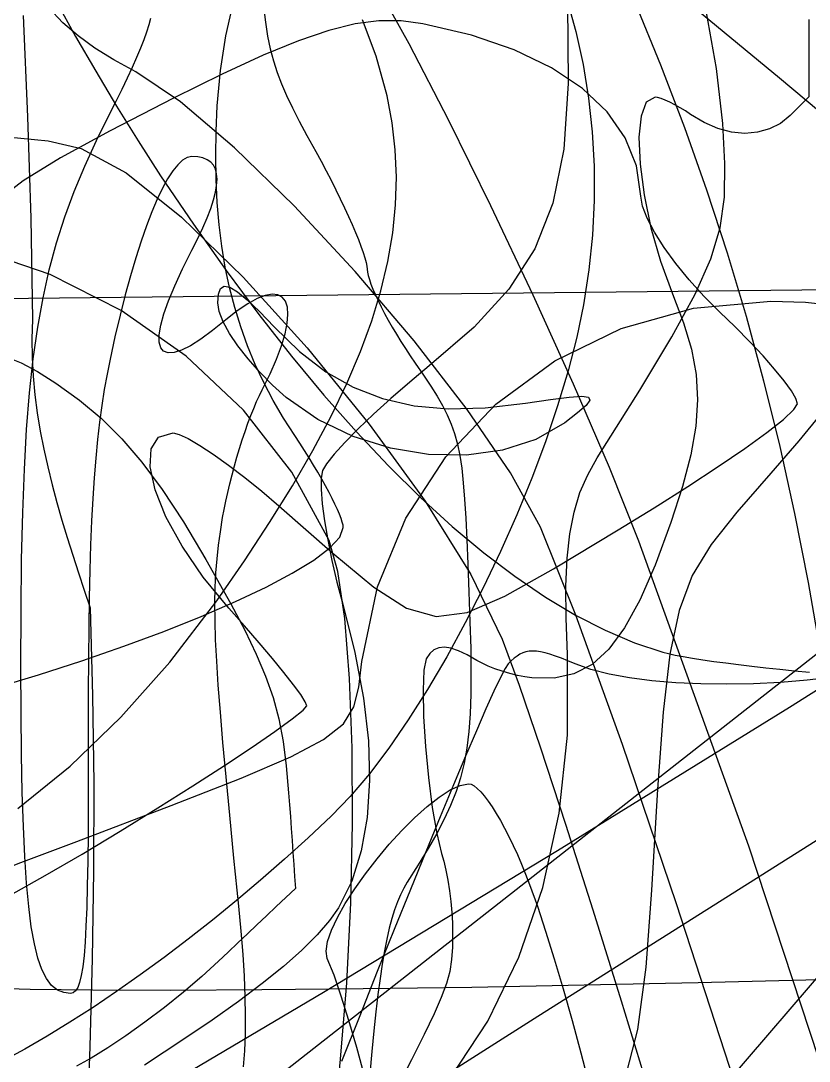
# Model space of a CAD drawing. Extents: x -75 to 75, y -75 to 75.
# Drawn here: x 47.86 to 64.75, y 2.25 to 24.55 of the extents above; entities that cross this region are included whole.
import ezdxf

# ---------------------------------------------------------------- set-up
doc = ezdxf.new("R2010")
doc.units = 0
for name, color, linetype in [('butterfly', 7, 'CONTINUOUS'), ('crown', 7, 'CONTINUOUS'), ('darth', 7, 'CONTINUOUS'), ('heart', 7, 'CONTINUOUS'), ('hellokitty', 7, 'CONTINUOUS'), ('ironman', 7, 'CONTINUOUS'), ('jackskellington', 7, 'CONTINUOUS'), ('m4', 7, 'CONTINUOUS'), ('mushroom', 7, 'CONTINUOUS'), ('nes', 7, 'CONTINUOUS'), ('skullbones', 7, 'CONTINUOUS'), ('star', 7, 'CONTINUOUS'), ('stormtrooper', 7, 'CONTINUOUS'), ('thundercats', 7, 'CONTINUOUS')]:
    doc.layers.add(name, color=color, linetype=linetype)

msp = doc.modelspace()

# ---------------------------------------------------------------- linework, layer by layer
at = {"layer": 'butterfly', "color": 7}
for p, q in [((59.577856, 24.927729), (59.592362, 23.204427)), ((62.767729, 23.526479), (62.517599, 24.923352)), ((62.901912, 22.348517), (62.767729, 23.526479)), ((59.592362, 23.204427), (59.493071, 21.796691)), ((62.945622, 21.490934), (62.901912, 22.348517)), ((59.493071, 21.796691), (59.260658, 20.637624)), ((62.936083, 20.769744), (62.945622, 21.490934)), ((62.845671, 20.111285), (62.936083, 20.769744)), ((59.260658, 20.637624), (58.875792, 19.660325)), ((62.646741, 19.441897), (62.845671, 20.111285)), ((58.875792, 19.660325), (58.319139, 18.79788)), ((62.311655, 18.687912), (62.646741, 19.441897)), ((58.319139, 18.79788), (57.571369, 17.983395)), ((61.81278, 17.775668), (62.311655, 18.687912)), ((57.571369, 17.983395), (56.613151, 17.149964)), ((61.122481, 16.631508), (61.81278, 17.775668)), ((56.613151, 17.149964), (56.192318, 16.801592)), ((56.192318, 16.801592), (55.791267, 16.454191)), ((60.213116, 15.181769), (61.122481, 16.631508)), ((55.791267, 16.454191), (55.419385, 16.116975)), ((55.419385, 16.116975), (55.086052, 15.799147)), ((65.021449, 16.140046), (64.535109, 15.540347)), ((55.086052, 15.799147), (54.800652, 15.509909)), ((54.800652, 15.509909), (54.57256, 15.258466)), ((64.535109, 15.540347), (63.935607, 14.850008)), ((54.57256, 15.258466), (54.41116, 15.054024)), ((60.007796, 14.818304), (60.213116, 15.181769)), ((54.41116, 15.054024), (54.325839, 14.90579)), ((54.296039, 14.744881), (54.293781, 14.504122)), ((54.325839, 14.90579), (54.296039, 14.744881)), ((59.842341, 14.43421), (60.007796, 14.818304)), ((63.935607, 14.850008), (63.203351, 14.015424)), ((54.293781, 14.504122), (54.31729, 14.195264)), ((59.714757, 14.016389), (59.842341, 14.43421)), ((54.31729, 14.195264), (54.364766, 13.83006)), ((54.364766, 13.83006), (54.434446, 13.420254)), ((59.623074, 13.551738), (59.714757, 14.016389)), ((63.203351, 14.015424), (62.651826, 13.319918)), ((54.434446, 13.420254), (54.524557, 12.977602)), ((59.565309, 13.027158), (59.623074, 13.551738)), ((62.651826, 13.319918), (62.249507, 12.653512)), ((54.524557, 12.977602), (54.633326, 12.513858)), ((59.539485, 12.429546), (59.565309, 13.027158)), ((54.633326, 12.513858), (54.758974, 12.040766)), ((62.249507, 12.653512), (61.964866, 11.906236)), ((59.543634, 11.745804), (59.539485, 12.429546)), ((54.758974, 12.040766), (55.019245, 11.006523)), ((61.964866, 11.906236), (61.766385, 10.968107)), ((59.575754, 10.962829), (59.543634, 11.745804)), ((55.019245, 11.006523), (55.201786, 10.029548)), ((59.5766, 9.236075), (59.575754, 10.962829)), ((61.766385, 10.968107), (61.622534, 9.729151)), ((55.201786, 10.029548), (55.306643, 9.112718)), ((61.622534, 9.729151), (61.50179, 8.07939)), ((59.396447, 7.562393), (59.5766, 9.236075)), ((55.306643, 9.112718), (55.333877, 8.258914)), ((55.333877, 8.258914), (55.283478, 7.471021)), ((61.50179, 8.07939), (61.372626, 5.908847)), ((55.283478, 7.471021), (55.155516, 6.75191)), ((59.045277, 5.966243), (59.396447, 7.562393)), ((55.155516, 6.75191), (54.950027, 6.104467)), ((54.950027, 6.104467), (54.667051, 5.531575)), ((58.533143, 4.472085), (59.045277, 5.966243)), ((61.372626, 5.908847), (61.255032, 4.262859)), ((54.667051, 5.531575), (54.475132, 5.258458)), ((54.475132, 5.258458), (54.211756, 4.956135)), ((54.211756, 4.956135), (53.880899, 4.627982)), ((53.880899, 4.627982), (53.486513, 4.277357)), ((57.870093, 3.10438), (58.533143, 4.472085)), ((53.486513, 4.277357), (53.032573, 3.907632)), ((61.255032, 4.262859), (61.078155, 2.923557)), ((53.032573, 3.907632), (52.52304, 3.52217)), ((52.52304, 3.52217), (51.961872, 3.124341)), ((51.961872, 3.124341), (51.353048, 2.717509)), ((57.066166, 1.887595), (57.870093, 3.10438)), ((61.078155, 2.923557), (60.785293, 1.79105)), ((51.353048, 2.717509), (50.505922, 2.162485))]:
    msp.add_line(p, q, dxfattribs=at)
at = {"layer": 'crown', "color": 7}
for p, q in [((52.252285, 24.224776), (52.413433, 24.943799)), ((52.137028, 23.485862), (52.252285, 24.224776)), ((52.068095, 22.727686), (52.137028, 23.485862)), ((52.04309, 22.182701), (52.068095, 22.727686)), ((52.034144, 21.656164), (52.04309, 22.182701)), ((52.04151, 21.147064), (52.034144, 21.656164)), ((52.065442, 20.654391), (52.04151, 21.147064)), ((52.106144, 20.177131), (52.065442, 20.654391)), ((52.163867, 19.714275), (52.106144, 20.177131)), ((52.238854, 19.264808), (52.163867, 19.714275)), ((52.331335, 18.827722), (52.238854, 19.264808)), ((52.441554, 18.402001), (52.331335, 18.827722)), ((52.569745, 17.986632), (52.441554, 18.402001)), ((52.716145, 17.580604), (52.569745, 17.986632)), ((52.880997, 17.182908), (52.716145, 17.580604)), ((53.064531, 16.792535), (52.880997, 17.182908)), ((53.266995, 16.408465), (53.064531, 16.792535)), ((53.488618, 16.029689), (53.266995, 16.408465)), ((53.729639, 15.655197), (53.488618, 16.029689)), ((53.835492, 15.495688), (53.729639, 15.655197)), ((53.938382, 15.336322), (53.835492, 15.495688)), ((54.037766, 15.178106), (53.938382, 15.336322)), ((54.133121, 15.022048), (54.037766, 15.178106)), ((54.223906, 14.869163), (54.133121, 15.022048)), ((54.309594, 14.720457), (54.223906, 14.869163)), ((54.389649, 14.576941), (54.309594, 14.720457)), ((54.463538, 14.439629), (54.389649, 14.576941)), ((54.530729, 14.309522), (54.463538, 14.439629)), ((54.590693, 14.187636), (54.530729, 14.309522)), ((54.64289, 14.074984), (54.590693, 14.187636)), ((54.686793, 13.972565), (54.64289, 14.074984)), ((54.721867, 13.881399), (54.686793, 13.972565)), ((54.747578, 13.802495), (54.721867, 13.881399)), ((54.694458, 13.482063), (54.768801, 13.685497)), ((54.76341, 13.736853), (54.747578, 13.802495)), ((54.768801, 13.685497), (54.76341, 13.736853)), ((54.479574, 13.247785), (54.694458, 13.482063)), ((54.136375, 12.987373), (54.479574, 13.247785)), ((53.677086, 12.705532), (54.136375, 12.987373)), ((53.113932, 12.406977), (53.677086, 12.705532)), ((52.459131, 12.096423), (53.113932, 12.406977)), ((51.724916, 11.778567), (52.459131, 12.096423)), ((50.923506, 11.458129), (51.724916, 11.778567)), ((50.067128, 11.139816), (50.923506, 11.458129)), ((49.168005, 10.828339), (50.067128, 11.139816)), ((58.492858, 10.930235), (58.430403, 10.882791)), ((58.5553, 10.969055), (58.492858, 10.930235)), ((58.618927, 10.999256), (58.5553, 10.969055)), ((58.684933, 11.020817), (58.618927, 10.999256)), ((58.754538, 11.033743), (58.684933, 11.020817)), ((58.828926, 11.038033), (58.754538, 11.033743)), ((58.909314, 11.033743), (58.828926, 11.038033)), ((58.996893, 11.020817), (58.909314, 11.033743)), ((59.092874, 10.999256), (58.996893, 11.020817)), ((59.198456, 10.969055), (59.092874, 10.999256)), ((59.314842, 10.930235), (59.198456, 10.969055)), ((59.443233, 10.882791), (59.314842, 10.930235)), ((48.238356, 10.528407), (49.168005, 10.828339)), ((58.300623, 10.76202), (58.237193, 10.665655)), ((58.366722, 10.826719), (58.300623, 10.76202)), ((58.430403, 10.882791), (58.366722, 10.826719)), ((59.584833, 10.826719), (59.443233, 10.882791)), ((59.740845, 10.76202), (59.584833, 10.826719)), ((60.077542, 10.642287), (59.740845, 10.76202)), ((47.290414, 10.244732), (48.238356, 10.528407)), ((58.237193, 10.665655), (58.135348, 10.468791)), ((60.46853, 10.542084), (60.077542, 10.642287)), ((60.906798, 10.461154), (60.46853, 10.542084)), ((58.135348, 10.468791), (57.997333, 10.176843)), ((61.38534, 10.399248), (60.906798, 10.461154)), ((61.897141, 10.356116), (61.38534, 10.399248)), ((62.435192, 10.331506), (61.897141, 10.356116)), ((62.99248, 10.325185), (62.435192, 10.331506)), ((63.561999, 10.336869), (62.99248, 10.325185)), ((64.136733, 10.366299), (63.561999, 10.336869)), ((64.709672, 10.413246), (64.136733, 10.366299)), ((65.273809, 10.477458), (64.709672, 10.413246)), ((57.997333, 10.176843), (57.82538, 9.795231)), ((57.82538, 9.795231), (57.621734, 9.329369)), ((57.621734, 9.329369), (57.388636, 8.78468)), ((57.388636, 8.78468), (57.128325, 8.166583)), ((57.128325, 8.166583), (56.843044, 7.480495)), ((56.843044, 7.480495), (56.535032, 6.73183)), ((56.535032, 6.73183), (56.206525, 5.926006)), ((56.206525, 5.926006), (55.859773, 5.068449)), ((55.859773, 5.068449), (55.497008, 4.16457)), ((55.497008, 4.16457), (55.120472, 3.219786)), ((55.120472, 3.219786), (54.732408, 2.239524))]:
    msp.add_line(p, q, dxfattribs=at)
at = {"layer": 'darth', "color": 7}
for p, q in [((55.426429, 25.408103), (56.172063, 24.058183)), ((48.760182, 24.507754), (48.45247, 24.830811)), ((49.086838, 24.221985), (48.760182, 24.507754)), ((49.446598, 23.959913), (49.086838, 24.221985)), ((49.853627, 23.707948), (49.446598, 23.959913)), ((56.172063, 24.058183), (57.020858, 22.417749)), ((50.322085, 23.452495), (49.853627, 23.707948)), ((51.282527, 22.814178), (50.322085, 23.452495)), ((52.440216, 21.827242), (51.282527, 22.814178)), ((57.020858, 22.417749), (57.923873, 20.588046)), ((47.566112, 22.063369), (48.441878, 21.976574)), ((48.441878, 21.976574), (49.153287, 21.812329)), ((49.153287, 21.812329), (50.113986, 21.290867)), ((53.714156, 20.582873), (52.440216, 21.827242)), ((50.113986, 21.290867), (51.2999, 20.335711)), ((55.023351, 19.172259), (53.714156, 20.582873)), ((57.923873, 20.588046), (58.832171, 18.670329)), ((51.2999, 20.335711), (52.622309, 19.050322)), ((48.489328, 19.111762), (46.878028, 19.65986)), ((50.008409, 18.338252), (48.489328, 19.111762)), ((52.622309, 19.050322), (53.992492, 17.538147)), ((56.286801, 17.686582), (55.023351, 19.172259)), ((58.832171, 18.670329), (59.69681, 16.765846)), ((51.400456, 17.360282), (50.008409, 18.338252)), ((57.423516, 16.217031), (56.286801, 17.686582)), ((53.992492, 17.538147), (55.321728, 15.902641)), ((47.50573, 17.357753), (47.863763, 17.217441)), ((47.863763, 17.217441), (48.21621, 17.027178)), ((52.630654, 16.198794), (51.400456, 17.360282)), ((48.21621, 17.027178), (48.605305, 16.779432)), ((48.605305, 16.779432), (49.112111, 16.418786)), ((59.69681, 16.765846), (60.468854, 14.975846)), ((49.112111, 16.418786), (49.579773, 16.028052)), ((53.664189, 14.874734), (52.630654, 16.198794)), ((58.352495, 14.854789), (57.423516, 16.217031)), ((49.579773, 16.028052), (50.022447, 15.589397)), ((55.321728, 15.902641), (56.521299, 14.247258)), ((50.022447, 15.589397), (50.454292, 15.084984)), ((50.454292, 15.084984), (50.889464, 14.496971)), ((60.468854, 14.975846), (61.099364, 13.401582)), ((54.466242, 13.409052), (53.664189, 14.874734)), ((58.992742, 13.691046), (58.352495, 14.854789)), ((50.889464, 14.496971), (51.342118, 13.807527)), ((56.521299, 14.247258), (57.502487, 12.675447)), ((51.342118, 13.807527), (51.826411, 12.998817)), ((59.75317, 11.808782), (58.992742, 13.691046)), ((54.653835, 12.743363), (54.466242, 13.409052)), ((61.099364, 13.401582), (63.453806, 6.860128)), ((51.826411, 12.998817), (52.356501, 12.052997)), ((54.799436, 11.734998), (54.653835, 12.743363)), ((57.502487, 12.675447), (58.176566, 11.290664)), ((52.356501, 12.052997), (52.657573, 11.484319)), ((54.901567, 10.451778), (54.799436, 11.734998)), ((60.752668, 9.036877), (59.75317, 11.808782)), ((52.657573, 11.484319), (52.90507, 10.972219)), ((58.176566, 11.290664), (58.53699, 10.308503)), ((52.90507, 10.972219), (53.104951, 10.497264)), ((53.104951, 10.497264), (53.263168, 10.040022)), ((54.95875, 8.961538), (54.901567, 10.451778)), ((58.53699, 10.308503), (58.998197, 8.959929)), ((53.263168, 10.040022), (53.385675, 9.581061)), ((53.385675, 9.581061), (53.478424, 9.10095)), ((53.478424, 9.10095), (53.547371, 8.580255)), ((54.969503, 7.332097), (54.95875, 8.961538)), ((58.998197, 8.959929), (59.534326, 7.327053)), ((61.913239, 5.619318), (60.752668, 9.036877)), ((53.547371, 8.580255), (53.59847, 7.999547)), ((53.59847, 7.999547), (53.616815, 7.743351)), ((53.616815, 7.743351), (53.635159, 7.487158)), ((53.635159, 7.487158), (53.653476, 7.230965)), ((53.653476, 7.230965), (53.67182, 6.974769)), ((54.93236, 5.631284), (54.969503, 7.332097)), ((59.534326, 7.327053), (60.119522, 5.491982)), ((53.67182, 6.974769), (53.690164, 6.718574)), ((53.690164, 6.718574), (53.708509, 6.462381)), ((63.453806, 6.860128), (65.804762, -0.279394)), ((53.708509, 6.462381), (53.726853, 6.206188)), ((53.726853, 6.206188), (53.74517, 5.949992)), ((53.74517, 5.949992), (53.538792, 5.754836)), ((53.538792, 5.754836), (53.332417, 5.559676)), ((54.845836, 3.926925), (54.93236, 5.631284)), ((63.15688, 1.800098), (61.913239, 5.619318)), ((53.126039, 5.36452), (52.919664, 5.16936)), ((53.332417, 5.559676), (53.126039, 5.36452)), ((60.119522, 5.491982), (60.727929, 3.536823)), ((52.919664, 5.16936), (52.713286, 4.974203)), ((52.713286, 4.974203), (52.506911, 4.779047)), ((52.506911, 4.779047), (52.300533, 4.583887)), ((52.300533, 4.583887), (52.094158, 4.388731)), ((52.094158, 4.388731), (51.734051, 4.061093)), ((51.734051, 4.061093), (51.343094, 3.72835)), ((54.708459, 2.286847), (54.845836, 3.926925)), ((51.343094, 3.72835), (50.933782, 3.399717)), ((50.933782, 3.399717), (50.518602, 3.084415)), ((60.727929, 3.536823), (61.333688, 1.543691)), ((50.518602, 3.084415), (50.110046, 2.791666)), ((50.110046, 2.791666), (49.720599, 2.530687)), ((49.720599, 2.530687), (49.362755, 2.310697)), ((49.362755, 2.310697), (49.049003, 2.140918)), ((54.677668, 1.987923), (54.708459, 2.286847))]:
    msp.add_line(p, q, dxfattribs=at)
at = {"layer": 'heart', "color": 7}
msp.add_line((48.00425, -15.711836), (67.248278, 6.751275), dxfattribs=at)
at = {"layer": 'hellokitty', "color": 7}
for p, q in [((59.563045, 25.019954), (59.755382, 24.318344)), ((55.475375, 23.787416), (55.177473, 24.56837)), ((59.755382, 24.318344), (59.909885, 23.608267)), ((55.70632, 22.939129), (55.475375, 23.787416)), ((59.909885, 23.608267), (60.026389, 22.890401)), ((55.815444, 22.360752), (55.70632, 22.939129)), ((60.026389, 22.890401), (60.104728, 22.16542)), ((55.883246, 21.780048), (55.815444, 22.360752)), ((60.104728, 22.16542), (60.144736, 21.433999)), ((55.908956, 21.19472), (55.883246, 21.780048)), ((60.144736, 21.433999), (60.146147, 20.696817)), ((55.891769, 20.602465), (55.908956, 21.19472)), ((55.830941, 20.000979), (55.891769, 20.602465)), ((60.146147, 20.696817), (60.108993, 19.954553)), ((55.725687, 19.387961), (55.830941, 20.000979)), ((60.108993, 19.954553), (60.03301, 19.207878)), ((55.575231, 18.761109), (55.725687, 19.387961)), ((60.03301, 19.207878), (59.91803, 18.457469)), ((55.378796, 18.118122), (55.575231, 18.761109)), ((59.91803, 18.457469), (59.775463, 17.769041)), ((55.135605, 17.456695), (55.378796, 18.118122)), ((59.775463, 17.769041), (59.589391, 17.04559)), ((54.844882, 16.774533), (55.135605, 17.456695)), ((59.589391, 17.04559), (59.36357, 16.294729)), ((54.505854, 16.069324), (54.844882, 16.774533)), ((59.36357, 16.294729), (59.101753, 15.524074)), ((54.117742, 15.338775), (54.505854, 16.069324)), ((59.101753, 15.524074), (58.807694, 14.74124)), ((53.679773, 14.580579), (54.117742, 15.338775)), ((58.807694, 14.74124), (58.485145, 13.95384)), ((53.19117, 13.792434), (53.679773, 14.580579)), ((58.485145, 13.95384), (58.13786, 13.169491)), ((52.651158, 12.972042), (53.19117, 13.792434)), ((58.13786, 13.169491), (57.769593, 12.395804)), ((52.058959, 12.117098), (52.651158, 12.972042)), ((57.769593, 12.395804), (57.384101, 11.640394)), ((51.053647, 10.800467), (52.058959, 12.117098)), ((57.384101, 11.640394), (56.985131, 10.91088)), ((50.002911, 9.61832), (51.053647, 10.800467)), ((56.985131, 10.91088), (56.57644, 10.21487)), ((56.57644, 10.21487), (56.161782, 9.559984)), ((48.914157, 8.572345), (50.002911, 9.61832)), ((56.161782, 9.559984), (55.744909, 8.953833)), ((55.744909, 8.953833), (55.329576, 8.404033)), ((47.794788, 7.664241), (48.914157, 8.572345)), ((55.329576, 8.404033), (54.919536, 7.918199)), ((56.821338, 7.906258), (57.059187, 8.05944)), ((57.059187, 8.05944), (57.272863, 8.157123)), ((57.272863, 8.157123), (57.456005, 8.191432)), ((57.456005, 8.191432), (57.511084, 8.180256)), ((57.511084, 8.180256), (57.572831, 8.147423)), ((57.572831, 8.147423), (57.640578, 8.094054)), ((57.640578, 8.094054), (57.71366, 8.021255)), ((54.919536, 7.918199), (54.51854, 7.503945)), ((56.56569, 7.705448), (56.821338, 7.906258)), ((57.71366, 8.021255), (57.791398, 7.930128)), ((57.791398, 7.930128), (57.87313, 7.821783)), ((57.87313, 7.821783), (57.958183, 7.697326)), ((56.298606, 7.464879), (56.56569, 7.705448)), ((57.958183, 7.697326), (58.045886, 7.55786)), ((54.51854, 7.503945), (54.016283, 7.034299)), ((56.026451, 7.192425), (56.298606, 7.464879)), ((58.045886, 7.55786), (58.135571, 7.404492)), ((58.135571, 7.404492), (58.226568, 7.238328)), ((55.755594, 6.895956), (56.026451, 7.192425)), ((58.226568, 7.238328), (58.318205, 7.060475)), ((54.016283, 7.034299), (53.508182, 6.575047)), ((58.318205, 7.060475), (58.409815, 6.872035)), ((55.492399, 6.583344), (55.755594, 6.895956)), ((58.409815, 6.872035), (58.500727, 6.674121)), ((53.508182, 6.575047), (52.995672, 6.127228)), ((55.243233, 6.26246), (55.492399, 6.583344)), ((58.500727, 6.674121), (58.59027, 6.467831)), ((58.59027, 6.467831), (58.677776, 6.254273)), ((55.014461, 5.941176), (55.243233, 6.26246)), ((58.677776, 6.254273), (58.762575, 6.034557)), ((52.995672, 6.127228), (52.480199, 5.691872)), ((58.762575, 6.034557), (58.928646, 5.568676)), ((54.812452, 5.627364), (55.014461, 5.941176)), ((52.480199, 5.691872), (51.963201, 5.270009)), ((54.643573, 5.328895), (54.812452, 5.627364)), ((58.928646, 5.568676), (59.105602, 5.03233)), ((51.963201, 5.270009), (51.44612, 4.862678)), ((54.514188, 5.05364), (54.643573, 5.328895)), ((54.430665, 4.809473), (54.514188, 5.05364)), ((59.105602, 5.03233), (59.290466, 4.437482)), ((51.44612, 4.862678), (50.930395, 4.470908)), ((54.399366, 4.604264), (54.430665, 4.809473)), ((50.930395, 4.470908), (50.417468, 4.095736)), ((54.426657, 4.445881), (54.399366, 4.604264)), ((54.570921, 4.087162), (54.426657, 4.445881)), ((59.290466, 4.437482), (59.480252, 3.796098)), ((50.417468, 4.095736), (49.908776, 3.738191)), ((54.726422, 3.640404), (54.570921, 4.087162)), ((59.480252, 3.796098), (59.671986, 3.120142)), ((49.908776, 3.738191), (49.405766, 3.39931)), ((54.89017, 3.118965), (54.726422, 3.640404)), ((49.405766, 3.39931), (48.909873, 3.080123)), ((48.909873, 3.080123), (48.42254, 2.781664)), ((55.059162, 2.53621), (54.89017, 3.118965)), ((59.671986, 3.120142), (59.86268, 2.421574)), ((48.42254, 2.781664), (47.945207, 2.504968)), ((47.945207, 2.504968), (47.479314, 2.251069)), ((55.230406, 1.9055), (55.059162, 2.53621)), ((59.86268, 2.421574), (60.049359, 1.712364))]:
    msp.add_line(p, q, dxfattribs=at)
at = {"layer": 'ironman', "color": 7}
for p, q in [((47.911041, 24.663011), (48.003045, 22.490365)), ((48.003045, 22.490365), (48.069032, 20.316371)), ((48.069032, 20.316371), (48.10911, 18.141284)), ((48.10911, 18.141284), (48.096777, 17.732118)), ((48.096777, 17.732118), (48.10197, 17.327869)), ((48.10197, 17.327869), (48.123475, 16.928146)), ((48.123475, 16.928146), (48.160088, 16.532552)), ((48.160088, 16.532552), (48.210617, 16.140695)), ((48.210617, 16.140695), (48.273863, 15.752177)), ((48.273863, 15.752177), (48.348623, 15.366611)), ((48.348623, 15.366611), (48.433702, 14.983593)), ((48.433702, 14.983593), (48.527902, 14.602737)), ((48.527902, 14.602737), (48.630019, 14.223642)), ((48.630019, 14.223642), (48.738861, 13.845918)), ((48.738861, 13.845918), (48.85322, 13.469171)), ((48.85322, 13.469171), (48.971906, 13.093006)), ((48.971906, 13.093006), (49.093715, 12.717026)), ((49.093715, 12.717026), (49.21745, 12.340841)), ((49.21745, 12.340841), (49.341913, 11.964055)), ((49.341913, 11.964055), (49.397511, 10.083046)), ((49.397511, 10.083046), (49.420484, 8.202027)), ((49.420484, 8.202027), (49.415178, 6.320982)), ((49.415178, 6.320982), (49.386002, 4.439895)), ((49.386002, 4.439895), (49.337304, 2.558751)), ((49.337304, 2.558751), (49.27346, 0.677531))]:
    msp.add_line(p, q, dxfattribs=at)
at = {"layer": 'jackskellington', "color": 7}
for p, q in [((64.748184, 24.578623), (64.748184, 24.301831)), ((64.748184, 24.301831), (64.748184, 24.025039)), ((64.748184, 24.025039), (64.748184, 23.748246)), ((64.748184, 23.748246), (64.748184, 23.471451)), ((64.748184, 23.471451), (64.748184, 23.194659)), ((64.748184, 23.194659), (64.748184, 22.917867)), ((61.263764, 22.803821), (61.150204, 22.505275)), ((61.450243, 22.911246), (61.263764, 22.803821)), ((61.507057, 22.903682), (61.450243, 22.911246)), ((61.581151, 22.882008), (61.507057, 22.903682)), ((61.669402, 22.847743), (61.581151, 22.882008)), ((61.768674, 22.802404), (61.669402, 22.847743)), ((61.875839, 22.747515), (61.768674, 22.802404)), ((64.598996, 22.768679), (64.549266, 22.718948)), ((64.648726, 22.818409), (64.598996, 22.768679)), ((64.698454, 22.868136), (64.648726, 22.818409)), ((64.748184, 22.917867), (64.698454, 22.868136)), ((61.987769, 22.684593), (61.875839, 22.747515)), ((62.101329, 22.615155), (61.987769, 22.684593)), ((62.213391, 22.540728), (62.101329, 22.615155)), ((62.504645, 22.365496), (62.213391, 22.540728)), ((64.400077, 22.569763), (64.350347, 22.520032)), ((64.449805, 22.61949), (64.400077, 22.569763)), ((64.499535, 22.669221), (64.449805, 22.61949)), ((64.549266, 22.718948), (64.499535, 22.669221)), ((61.150204, 22.505275), (61.106406, 22.05121)), ((62.798517, 22.239498), (62.504645, 22.365496)), ((64.140656, 22.349658), (63.905045, 22.228793)), ((64.350347, 22.520032), (64.140656, 22.349658)), ((63.09025, 22.162781), (62.798517, 22.239498)), ((63.375086, 22.135406), (63.09025, 22.162781)), ((63.648268, 22.157391), (63.375086, 22.135406)), ((63.905045, 22.228793), (63.648268, 22.157391)), ((61.106406, 22.05121), (61.129209, 21.477227)), ((61.129209, 21.477227), (61.215487, 20.818921)), ((61.215487, 20.818921), (61.362074, 20.111898)), ((61.362074, 20.111898), (61.565818, 19.391751)), ((61.565818, 19.391751), (61.823569, 18.694084)), ((61.823569, 18.694084), (62.062411, 18.076466)), ((62.062411, 18.076466), (62.232088, 17.507718)), ((62.232088, 17.507718), (62.332435, 16.964067)), ((62.332435, 16.964067), (62.363279, 16.421741)), ((62.363279, 16.421741), (62.324448, 15.856966)), ((62.324448, 15.856966), (62.21577, 15.245975)), ((62.21577, 15.245975), (62.037073, 14.564989)), ((62.037073, 14.564989), (61.788187, 13.790241)), ((61.788187, 13.790241), (61.454024, 12.878649)), ((61.454024, 12.878649), (61.127572, 12.129403)), ((61.127572, 12.129403), (60.799571, 11.532153)), ((60.799571, 11.532153), (60.460763, 11.076548)), ((56.623091, 10.983355), (56.548754, 10.872766)), ((56.711376, 11.061144), (56.623091, 10.983355)), ((56.815355, 11.106074), (56.711376, 11.061144)), ((56.936775, 11.118096), (56.815355, 11.106074)), ((57.077379, 11.097127), (56.936775, 11.118096)), ((57.238917, 11.043121), (57.077379, 11.097127)), ((57.423135, 10.956019), (57.238917, 11.043121)), ((57.631779, 10.835761), (57.423135, 10.956019)), ((60.460763, 11.076548), (60.101889, 10.752238)), ((56.548754, 10.872766), (56.495747, 10.627594)), ((57.742452, 10.774655), (57.631779, 10.835761)), ((57.873352, 10.714665), (57.742452, 10.774655)), ((58.019634, 10.657315), (57.873352, 10.714665)), ((60.101889, 10.752238), (59.713695, 10.548877)), ((56.495747, 10.627594), (56.477995, 10.196779)), ((58.176456, 10.60413), (58.019634, 10.657315)), ((58.338977, 10.556641), (58.176456, 10.60413)), ((58.502352, 10.51637), (58.338977, 10.556641)), ((58.661746, 10.484846), (58.502352, 10.51637)), ((58.812311, 10.463595), (58.661746, 10.484846)), ((59.713695, 10.548877), (59.286922, 10.456116)), ((59.286922, 10.456116), (58.812311, 10.463595)), ((56.477995, 10.196779), (56.491316, 9.633596)), ((56.491316, 9.633596), (56.531504, 8.991326)), ((56.531504, 8.991326), (56.594375, 8.323247)), ((56.594375, 8.323247), (56.675742, 7.682642)), ((56.675742, 7.682642), (56.77141, 7.122787)), ((56.77141, 7.122787), (56.877193, 6.696961)), ((56.877193, 6.696961), (56.924092, 6.531088)), ((56.924092, 6.531088), (56.967907, 6.338042)), ((56.967907, 6.338042), (57.007675, 6.124784)), ((57.007675, 6.124784), (57.042431, 5.898278)), ((57.042431, 5.898278), (57.071215, 5.66549)), ((57.071215, 5.66549), (57.093059, 5.433385)), ((57.093059, 5.433385), (57.107001, 5.208925)), ((57.107001, 5.208925), (57.112081, 4.999073)), ((57.112081, 4.999073), (57.10813, 4.690663)), ((57.10813, 4.690663), (57.089926, 4.422549)), ((57.089926, 4.422549), (57.049484, 4.169938)), ((57.049484, 4.169938), (56.978824, 3.908047)), ((56.978824, 3.908047), (56.869971, 3.612086)), ((56.869971, 3.612086), (56.71494, 3.257265)), ((56.71494, 3.257265), (56.50576, 2.818802)), ((56.50576, 2.818802), (56.234449, 2.271903)), ((56.234449, 2.271903), (55.695099, 1.240528))]:
    msp.add_line(p, q, dxfattribs=at)
at = {"layer": 'm4', "color": 7}
for p, q in [((47.124188, 3.815136), (48.057791, 3.786765)), ((53.026832, 3.779653), (55.197406, 3.801722)), ((55.197406, 3.801722), (57.520829, 3.835163)), ((57.520829, 3.835163), (59.934551, 3.8795)), ((59.934551, 3.8795), (62.37601, 3.934246)), ((62.37601, 3.934246), (65.59561, 4.009303)), ((48.057791, 3.786765), (49.394468, 3.771722)), ((49.394468, 3.771722), (51.071667, 3.769464)), ((51.071667, 3.769464), (53.026832, 3.779653))]:
    msp.add_line(p, q, dxfattribs=at)
at = {"layer": 'mushroom', "color": 7}
for p, q in [((48.619402, 24.954213), (49.031627, 24.212976)), ((49.031627, 24.212976), (49.462385, 23.467452)), ((49.462385, 23.467452), (49.910599, 22.719896)), ((49.910599, 22.719896), (50.375188, 21.972569)), ((50.375188, 21.972569), (50.855073, 21.227725)), ((50.855073, 21.227725), (51.555802, 20.184796)), ((51.555802, 20.184796), (52.25715, 19.191687)), ((52.25715, 19.191687), (52.958179, 18.249285)), ((52.958179, 18.249285), (53.657963, 17.358467)), ((53.657963, 17.358467), (54.355571, 16.52012)), ((54.355571, 16.52012), (55.050075, 15.735125)), ((55.050075, 15.735125), (55.740543, 15.004361)), ((55.740543, 15.004361), (56.426046, 14.328716)), ((56.426046, 14.328716), (57.105657, 13.709069)), ((57.105657, 13.709069), (57.778441, 13.146301)), ((57.778441, 13.146301), (58.443472, 12.641295)), ((58.443472, 12.641295), (59.09982, 12.194935)), ((59.09982, 12.194935), (59.746552, 11.808104)), ((59.746552, 11.808104), (60.38274, 11.481681)), ((60.38274, 11.481681), (61.007456, 11.216553)), ((61.007456, 11.216553), (61.619768, 11.013595)), ((61.619768, 11.013595), (61.737934, 10.983519)), ((61.737934, 10.983519), (61.884399, 10.951986)), ((61.884399, 10.951986), (62.057063, 10.919254)), ((62.057063, 10.919254), (62.253814, 10.885588)), ((62.253814, 10.885588), (62.472547, 10.85125)), ((62.472547, 10.85125), (62.711161, 10.816497)), ((62.711161, 10.816497), (62.967543, 10.781597)), ((62.967543, 10.781597), (63.239591, 10.746805)), ((63.239591, 10.746805), (63.5252, 10.712385)), ((63.5252, 10.712385), (63.822264, 10.678597)), ((63.822264, 10.678597), (64.128675, 10.645704)), ((64.128675, 10.645704), (64.442326, 10.613969)), ((64.442326, 10.613969), (64.761116, 10.583649))]:
    msp.add_line(p, q, dxfattribs=at)
at = {"layer": 'nes', "color": 7}
for p, q in [((58.871987, 27.655938), (64.120632, 23.32473)), ((55.530973, 24.546055), (55.022064, 24.480469)), ((56.006921, 24.544361), (55.530973, 24.546055)), ((56.474193, 24.482631), (56.006921, 24.544361)), ((54.455909, 24.340363), (53.808226, 24.118494)), ((55.022064, 24.480469), (54.455909, 24.340363)), ((57.514244, 24.23769), (56.474193, 24.482631)), ((53.808226, 24.118494), (53.054733, 23.80762)), ((58.434805, 23.922225), (57.514244, 24.23769)), ((59.230429, 23.540542), (58.434805, 23.922225)), ((53.054733, 23.80762), (52.17114, 23.400504)), ((59.895669, 23.096948), (59.230429, 23.540542)), ((52.17114, 23.400504), (51.133169, 22.889899)), ((64.120632, 23.32473), (68.655997, 19.513135)), ((60.425073, 22.595755), (59.895669, 23.096948)), ((51.133169, 22.889899), (49.774458, 22.192499)), ((60.813196, 22.041271), (60.425073, 22.595755)), ((49.774458, 22.192499), (48.707246, 21.607608)), ((61.054587, 21.437803), (60.813196, 22.041271)), ((48.707246, 21.607608), (47.910434, 21.116298)), ((61.143797, 20.78966), (61.054587, 21.437803)), ((47.910434, 21.116298), (47.362923, 20.699643)), ((61.180994, 20.576766), (61.143797, 20.78966)), ((61.281699, 20.315905), (61.180994, 20.576766)), ((61.438993, 20.017238), (61.281699, 20.315905)), ((61.645944, 19.690924), (61.438993, 20.017238)), ((61.895634, 19.347124), (61.645944, 19.690924)), ((62.181139, 18.995997), (61.895634, 19.347124)), ((62.495532, 18.647706), (62.181139, 18.995997)), ((52.091954, 18.69048), (52.137688, 18.811102)), ((52.137688, 18.811102), (52.218632, 18.860691)), ((52.218632, 18.860691), (52.33865, 18.837605)), ((52.33865, 18.837605), (52.501602, 18.740191)), ((52.501602, 18.740191), (52.711353, 18.566805)), ((52.077561, 18.500468), (52.091954, 18.69048)), ((52.711353, 18.566805), (52.971765, 18.315807)), ((62.831893, 18.312412), (62.495532, 18.647706)), ((52.107575, 18.316705), (52.077561, 18.500468)), ((52.193599, 18.096447), (52.107575, 18.316705)), ((52.971765, 18.315807), (53.2867, 17.985551)), ((63.167943, 17.987402), (62.831893, 18.312412)), ((52.329599, 17.848007), (52.193599, 18.096447)), ((52.509547, 17.579696), (52.329599, 17.848007)), ((53.2867, 17.985551), (53.829946, 17.456909)), ((63.481447, 17.668584), (63.167943, 17.987402)), ((63.765546, 17.364055), (63.481447, 17.668584)), ((52.727406, 17.299824), (52.509547, 17.579696)), ((53.829946, 17.456909), (54.392644, 17.02634)), ((52.977147, 17.016707), (52.727406, 17.299824)), ((64.013374, 17.081906), (63.765546, 17.364055)), ((53.252737, 16.738654), (52.977147, 17.016707)), ((54.392644, 17.02634), (54.983693, 16.691144)), ((64.218075, 16.830238), (64.013374, 17.081906)), ((53.548147, 16.473977), (53.252737, 16.738654)), ((64.372786, 16.617134), (64.218075, 16.830238)), ((54.983693, 16.691144), (55.611988, 16.448625)), ((64.470644, 16.450697), (64.372786, 16.617134)), ((54.225495, 15.998469), (53.548147, 16.473977)), ((55.611988, 16.448625), (56.286431, 16.296084)), ((56.286431, 16.296084), (57.015916, 16.23082)), ((57.809342, 16.250124), (58.675609, 16.351323)), ((58.675609, 16.351323), (59.21377, 16.432392)), ((59.21377, 16.432392), (59.613125, 16.482816)), ((59.613125, 16.482816), (59.881175, 16.498847)), ((59.972471, 16.303013), (59.790271, 16.143927)), ((59.881175, 16.498847), (60.025415, 16.47672)), ((60.053355, 16.412693), (59.972471, 16.303013)), ((60.025415, 16.47672), (60.053355, 16.412693)), ((64.426282, 16.21249), (64.504787, 16.339016)), ((64.504787, 16.339016), (64.470644, 16.450697)), ((57.015916, 16.23082), (57.809342, 16.250124)), ((59.790271, 16.143927), (59.514255, 15.931684)), ((64.201286, 16.00351), (64.426282, 16.21249)), ((54.978277, 15.634377), (54.225495, 15.998469)), ((59.514255, 15.931684), (58.895719, 15.573973)), ((63.84557, 15.723148), (64.201286, 16.00351)), ((50.649505, 15.374194), (50.810953, 15.625061)), ((50.810953, 15.625061), (51.120243, 15.714534)), ((51.120243, 15.714534), (51.252591, 15.682572)), ((51.252591, 15.682572), (51.446834, 15.590969)), ((55.778564, 15.384238), (54.978277, 15.634377)), ((63.374916, 15.38248), (63.84557, 15.723148)), ((51.446834, 15.590969), (51.693659, 15.446149)), ((51.693659, 15.446149), (51.983756, 15.254532)), ((58.895719, 15.573973), (58.184929, 15.342915)), ((50.62752, 14.988255), (50.649505, 15.374194)), ((51.983756, 15.254532), (52.307809, 15.022542)), ((56.598402, 15.250586), (55.778564, 15.384238)), ((57.409842, 15.235967), (56.598402, 15.250586)), ((58.184929, 15.342915), (57.409842, 15.235967)), ((62.805098, 14.992587), (63.374916, 15.38248)), ((50.73663, 14.493562), (50.62752, 14.988255)), ((52.307809, 15.022542), (52.656509, 14.756604)), ((62.151892, 14.564546), (62.805098, 14.992587)), ((52.656509, 14.756604), (53.020544, 14.463138)), ((61.431071, 14.109432), (62.151892, 14.564546)), ((50.968461, 13.91644), (50.73663, 14.493562)), ((53.020544, 14.463138), (53.390602, 14.14857)), ((53.390602, 14.14857), (54.54512, 13.135054)), ((60.658417, 13.638321), (61.431071, 14.109432)), ((51.314638, 13.283209), (50.968461, 13.91644)), ((59.27261, 12.803149), (60.658417, 13.638321)), ((51.766792, 12.620193), (51.314638, 13.283209)), ((54.54512, 13.135054), (55.422665, 12.4074)), ((58.229861, 12.210313), (59.27261, 12.803149)), ((52.316547, 11.953711), (51.766792, 12.620193)), ((68.667974, 12.57037), (64.335022, 9.827799)), ((55.422665, 12.4074), (56.126572, 11.958357)), ((57.426832, 11.867066), (58.229861, 12.210313)), ((52.652597, 11.576931), (52.316547, 11.953711)), ((56.126572, 11.958357), (56.760181, 11.780661)), ((56.760181, 11.780661), (57.426832, 11.867066)), ((52.966101, 11.216115), (52.652597, 11.576931)), ((53.2502, 10.87983), (52.966101, 11.216115)), ((53.498028, 10.576636), (53.2502, 10.87983)), ((53.702729, 10.315101), (53.498028, 10.576636)), ((53.85744, 10.103781), (53.702729, 10.315101)), ((53.955298, 9.95124), (53.85744, 10.103781)), ((53.907752, 9.768549), (53.989441, 9.866046)), ((53.989441, 9.866046), (53.955298, 9.95124)), ((64.335022, 9.827799), (59.358132, 6.753231)), ((53.673632, 9.580753), (53.907752, 9.768549)), ((53.303492, 9.313695), (53.673632, 9.580753)), ((52.813752, 8.978403), (53.303492, 9.313695)), ((52.220825, 8.58592), (52.813752, 8.978403)), ((51.54113, 8.147276), (52.220825, 8.58592)), ((50.791079, 7.673507), (51.54113, 8.147276)), ((49.987093, 7.175647), (50.791079, 7.673507)), ((49.169678, 6.683098), (49.987093, 7.175647)), ((58.941081, 3.21192), (65.173104, 7.149981)), ((59.358132, 6.753231), (54.341818, 3.716361)), ((48.381147, 6.224513), (49.169678, 6.683098)), ((47.64061, 5.809875), (48.381147, 6.224513)), ((54.341818, 3.716361), (49.890609, 1.086894)), ((51.448445, -1.542158), (58.941081, 3.21192))]:
    msp.add_line(p, q, dxfattribs=at)
at = {"layer": 'skullbones', "color": 7}
for p, q in [((62.278384, 18.387678), (63.93042, 18.538359)), ((63.93042, 18.538359), (64.673779, 18.514512)), ((64.673779, 18.514512), (65.363564, 18.439011)), ((60.726774, 17.952472), (62.278384, 18.387678)), ((59.304857, 17.258541), (60.726774, 17.952472)), ((58.041893, 16.331684), (59.304857, 17.258541)), ((56.967148, 15.197692), (58.041893, 16.331684)), ((56.109884, 13.88237), (56.967148, 15.197692)), ((55.499367, 12.41151), (56.109884, 13.88237)), ((55.16486, 10.810912), (55.499367, 12.41151)), ((55.100824, 10.265311), (55.16486, 10.810912)), ((54.995899, 9.838238), (55.100824, 10.265311)), ((54.770678, 9.479571), (54.995899, 9.838238)), ((54.345753, 9.139188), (54.770678, 9.479571)), ((53.641718, 8.766971), (54.345753, 9.139188)), ((52.579168, 8.312793), (53.641718, 8.766971)), ((51.078703, 7.726536), (52.579168, 8.312793)), ((49.060907, 6.958079), (51.078703, 7.726536)), ((48.660919, 6.805882), (49.060907, 6.958079)), ((48.260931, 6.653688), (48.660919, 6.805882)), ((47.460958, 6.349297), (47.860943, 6.501491)), ((47.860943, 6.501491), (48.260931, 6.653688))]:
    msp.add_line(p, q, dxfattribs=at)
at = {"layer": 'star', "color": 7}
for p, q in [((17.871219, 18.275577), (75.004095, 18.891137)), ((75.004095, 18.891137), (29.276864, -16.983332))]:
    msp.add_line(p, q, dxfattribs=at)
at = {"layer": 'stormtrooper', "color": 7}
for p, q in [((53.060321, 24.849675), (53.100709, 24.5184)), ((50.606856, 24.466925), (50.644433, 24.604393)), ((50.498169, 24.147523), (50.558119, 24.314692)), ((50.558119, 24.314692), (50.606856, 24.466925)), ((53.100709, 24.5184), (53.148241, 24.219103)), ((50.426956, 23.965256), (50.498169, 24.147523)), ((53.148241, 24.219103), (53.204629, 23.944391)), ((50.344417, 23.767731), (50.426956, 23.965256)), ((53.204629, 23.944391), (53.271592, 23.686857)), ((50.250502, 23.55478), (50.344417, 23.767731)), ((53.271592, 23.686857), (53.350843, 23.439112)), ((50.145151, 23.326242), (50.250502, 23.55478)), ((53.350843, 23.439112), (53.444095, 23.193748)), ((50.028311, 23.081954), (50.145151, 23.326242)), ((49.899926, 22.82175), (50.028311, 23.081954)), ((53.444095, 23.193748), (53.553064, 22.943368)), ((49.759941, 22.545469), (49.899926, 22.82175)), ((53.553064, 22.943368), (53.679465, 22.680574)), ((49.48023, 21.981939), (49.759941, 22.545469)), ((53.679465, 22.680574), (53.825013, 22.397966)), ((53.825013, 22.397966), (53.991423, 22.088148)), ((53.991423, 22.088148), (54.180407, 21.743715)), ((49.227997, 21.432342), (49.48023, 21.981939)), ((51.523124, 21.638026), (51.426096, 21.618186)), ((51.649416, 21.630632), (51.523124, 21.638026)), ((54.180407, 21.743715), (54.292582, 21.537583)), ((49.001951, 20.888647), (49.227997, 21.432342)), ((51.220968, 21.462836), (51.1138, 21.329639)), ((51.325224, 21.559404), (51.220968, 21.462836)), ((51.426096, 21.618186), (51.325224, 21.559404)), ((51.758895, 21.608336), (51.649416, 21.630632)), ((51.85156, 21.570956), (51.758895, 21.608336)), ((51.92741, 21.518307), (51.85156, 21.570956)), ((51.986448, 21.450207), (51.92741, 21.518307)), ((52.028671, 21.366474), (51.986448, 21.450207)), ((54.292582, 21.537583), (54.401613, 21.331899)), ((51.1138, 21.329639), (51.004179, 21.16096)), ((52.054071, 21.266929), (52.028671, 21.366474)), ((52.062679, 21.151387), (52.054071, 21.266929)), ((54.401613, 21.331899), (54.506935, 21.127957)), ((51.004179, 21.16096), (50.892572, 20.957949)), ((52.029433, 20.871589), (52.054466, 21.019668)), ((52.054466, 21.019668), (52.062679, 21.151387)), ((54.506935, 21.127957), (54.607979, 20.927049)), ((48.800803, 20.342823), (49.001951, 20.888647)), ((50.892572, 20.957949), (50.779443, 20.72176)), ((51.987597, 20.706966), (52.029433, 20.871589)), ((54.607979, 20.927049), (54.704186, 20.730464)), ((50.779443, 20.72176), (50.665256, 20.453542)), ((51.853488, 20.327366), (51.928948, 20.525619)), ((51.928948, 20.525619), (51.987597, 20.706966)), ((54.704186, 20.730464), (54.794991, 20.539498)), ((54.794991, 20.539498), (54.879824, 20.355444)), ((48.623265, 19.786848), (48.800803, 20.342823)), ((50.665256, 20.453542), (50.550473, 20.154443)), ((51.761218, 20.112025), (51.853488, 20.327366)), ((54.879824, 20.355444), (54.958127, 20.179592)), ((50.550473, 20.154443), (50.435561, 19.82562)), ((51.652136, 19.879414), (51.761218, 20.112025)), ((54.958127, 20.179592), (55.029329, 20.013233)), ((51.526245, 19.629349), (51.652136, 19.879414)), ((55.029329, 20.013233), (55.092871, 19.857661)), ((55.092871, 19.857661), (55.148186, 19.71417)), ((48.468049, 19.212693), (48.623265, 19.786848)), ((50.435561, 19.82562), (50.320987, 19.468219)), ((51.325557, 19.229098), (51.526245, 19.629349)), ((55.148186, 19.71417), (55.194711, 19.584049)), ((50.320987, 19.468219), (50.207209, 19.083393)), ((55.194711, 19.584049), (55.231879, 19.468592)), ((55.231879, 19.468592), (55.259114, 19.369092)), ((48.333872, 18.612327), (48.468049, 19.212693)), ((51.158671, 18.867701), (51.325557, 19.229098)), ((55.259114, 19.369092), (55.275878, 19.286841)), ((55.275878, 19.286841), (55.281579, 19.223129)), ((55.281579, 19.223129), (55.286885, 19.162059)), ((50.207209, 19.083393), (50.094698, 18.672291)), ((55.286885, 19.162059), (55.302491, 19.087555)), ((55.302491, 19.087555), (55.327835, 19.000651)), ((55.327835, 19.000651), (55.362421, 18.902372)), ((51.025374, 18.545604), (51.158671, 18.867701)), ((55.362421, 18.902372), (55.405714, 18.793756)), ((55.405714, 18.793756), (55.457189, 18.675833)), ((48.219439, 17.977722), (48.333872, 18.612327)), ((50.094698, 18.672291), (49.983915, 18.236065)), ((50.925448, 18.263246), (51.025374, 18.545604)), ((52.919997, 18.591335), (52.721152, 18.482454)), ((53.093981, 18.658716), (52.919997, 18.591335)), ((53.24252, 18.685724), (53.093981, 18.658716)), ((53.365036, 18.673476), (53.24252, 18.685724)), ((53.460941, 18.623091), (53.365036, 18.673476)), ((53.529653, 18.535695), (53.460941, 18.623091)), ((53.570587, 18.412406), (53.529653, 18.535695)), ((55.457189, 18.675833), (55.516317, 18.549634)), ((55.516317, 18.549634), (55.582577, 18.416188)), ((52.498032, 18.330954), (52.251221, 18.135713)), ((52.721152, 18.482454), (52.498032, 18.330954)), ((53.583174, 18.254345), (53.570587, 18.412406)), ((55.582577, 18.416188), (55.655441, 18.276528)), ((49.983915, 18.236065), (49.875324, 17.775865)), ((50.85868, 18.021071), (50.925448, 18.263246)), ((52.251221, 18.135713), (51.967421, 17.906687)), ((53.566805, 18.062637), (53.583174, 18.254345)), ((55.655441, 18.276528), (55.734385, 18.131686)), ((55.734385, 18.131686), (55.818882, 17.982692)), ((48.123464, 17.300852), (48.219439, 17.977722)), ((50.824855, 17.819522), (50.85868, 18.021071)), ((51.967421, 17.906687), (51.71442, 17.722706)), ((53.520907, 17.8384), (53.566805, 18.062637)), ((55.818882, 17.982692), (55.908406, 17.830577)), ((49.875324, 17.775865), (49.769389, 17.292842)), ((50.823726, 17.65904), (50.824855, 17.819522)), ((50.855146, 17.540069), (50.823726, 17.65904)), ((51.71442, 17.722706), (51.492427, 17.583333)), ((53.444899, 17.582755), (53.520907, 17.8384)), ((55.908406, 17.830577), (56.002434, 17.676376)), ((56.002434, 17.676376), (56.100441, 17.521118)), ((50.918861, 17.463048), (50.855146, 17.540069)), ((51.014664, 17.428422), (50.918861, 17.463048)), ((51.142336, 17.436634), (51.014664, 17.428422)), ((51.301661, 17.488123), (51.142336, 17.436634)), ((51.492427, 17.583333), (51.301661, 17.488123)), ((53.338194, 17.296824), (53.444899, 17.582755)), ((56.100441, 17.521118), (56.2019, 17.36583)), ((48.044662, 16.573689), (48.123464, 17.300852)), ((49.769389, 17.292842), (49.705099, 16.971972)), ((53.200213, 16.981729), (53.338194, 17.296824)), ((56.2019, 17.36583), (56.306285, 17.211551)), ((56.306285, 17.211551), (56.485189, 16.950684)), ((49.705099, 16.971972), (49.646343, 16.642227)), ((53.030368, 16.638589), (53.200213, 16.981729)), ((56.485189, 16.950684), (56.642181, 16.716344)), ((47.981743, 15.788203), (48.044662, 16.573689)), ((49.646343, 16.642227), (49.592936, 16.300535)), ((52.910365, 16.385554), (52.970946, 16.518788)), ((52.970946, 16.518788), (53.030368, 16.638589)), ((56.642181, 16.716344), (56.778909, 16.501536)), ((49.592936, 16.300535), (49.544698, 15.943823)), ((52.849055, 16.240289), (52.910365, 16.385554)), ((56.778909, 16.501536), (56.897022, 16.299262)), ((56.897022, 16.299262), (56.998167, 16.102528)), ((52.725997, 15.919289), (52.787457, 16.084398)), ((52.787457, 16.084398), (52.849055, 16.240289)), ((56.998167, 16.102528), (57.083988, 15.904334)), ((49.544698, 15.943823), (49.50145, 15.56902)), ((52.665116, 15.746369), (52.725997, 15.919289)), ((57.083988, 15.904334), (57.156133, 15.697691)), ((47.933418, 14.936368), (47.981743, 15.788203)), ((52.605246, 15.567039), (52.665116, 15.746369)), ((57.156133, 15.697691), (57.216252, 15.475599)), ((49.50145, 15.56902), (49.463012, 15.173054)), ((52.546823, 15.382708), (52.605246, 15.567039)), ((57.216252, 15.475599), (57.265988, 15.231065)), ((49.463012, 15.173054), (49.429199, 14.752848)), ((52.436042, 15.004663), (52.490277, 15.19478)), ((52.490277, 15.19478), (52.546823, 15.382708)), ((57.265988, 15.231065), (57.306989, 14.957089)), ((52.384556, 14.813763), (52.436042, 15.004663)), ((57.306989, 14.957089), (57.340904, 14.646681)), ((47.898403, 14.010155), (47.933418, 14.936368)), ((49.429199, 14.752848), (49.399833, 14.305334)), ((52.336254, 14.623486), (52.384556, 14.813763)), ((52.291564, 14.435232), (52.336254, 14.623486)), ((57.340904, 14.646681), (57.369377, 14.292842)), ((49.399833, 14.305334), (49.374744, 13.827438)), ((52.250927, 14.250416), (52.291564, 14.435232)), ((57.369377, 14.292842), (57.394043, 13.888576)), ((52.183538, 13.896701), (52.214774, 14.070434)), ((52.214774, 14.070434), (52.250927, 14.250416)), ((47.875402, 13.001535), (47.898403, 14.010155)), ((52.135447, 13.595886), (52.183538, 13.896701)), ((57.394043, 13.888576), (57.416565, 13.426889)), ((49.374744, 13.827438), (49.353718, 13.316088)), ((52.095064, 13.303981), (52.135447, 13.595886)), ((57.416565, 13.426889), (57.438606, 12.900781)), ((49.353718, 13.316088), (49.336616, 12.76821)), ((52.062724, 13.012801), (52.095064, 13.303981)), ((47.863125, 11.902482), (47.875402, 13.001535)), ((52.038764, 12.714162), (52.062724, 13.012801)), ((49.336616, 12.76821), (49.323238, 12.180737)), ((52.023524, 12.399879), (52.038764, 12.714162)), ((57.438606, 12.900781), (57.461777, 12.303263)), ((52.017343, 12.061769), (52.023524, 12.399879)), ((57.461777, 12.303263), (57.484326, 11.664891)), ((49.323238, 12.180737), (49.313389, 11.550588)), ((52.02056, 11.691643), (52.017343, 12.061769)), ((47.860303, 10.704968), (47.863125, 11.902482)), ((52.033543, 11.281323), (52.02056, 11.691643)), ((57.484326, 11.664891), (57.499566, 11.091311)), ((49.313389, 11.550588), (49.306898, 10.874697)), ((52.0566, 10.822615), (52.033543, 11.281323)), ((57.499566, 11.091311), (57.506029, 10.575764)), ((49.306898, 10.874697), (49.303596, 10.149987)), ((52.090069, 10.307343), (52.0566, 10.822615)), ((47.864169, 9.715514), (47.860303, 10.704968)), ((57.506029, 10.575764), (57.502304, 10.111492)), ((52.134299, 9.727319), (52.090069, 10.307343)), ((49.303596, 10.149987), (49.303313, 9.37339)), ((57.502304, 10.111492), (57.486951, 9.691734)), ((47.873737, 8.817105), (47.864169, 9.715514)), ((52.189626, 9.074359), (52.134299, 9.727319)), ((57.486951, 9.691734), (57.458517, 9.309735)), ((49.303313, 9.37339), (49.303596, 8.545621)), ((57.458517, 9.309735), (57.415577, 8.958732)), ((52.256388, 8.340276), (52.189626, 9.074359)), ((57.415577, 8.958732), (57.356697, 8.631973)), ((47.889569, 8.005987), (47.873737, 8.817105)), ((49.303596, 8.545621), (49.301902, 7.798379)), ((57.356697, 8.631973), (57.28044, 8.322691)), ((52.334928, 7.516887), (52.256388, 8.340276)), ((57.28044, 8.322691), (57.185371, 8.024134)), ((47.91226, 7.278401), (47.889569, 8.005987)), ((57.185371, 8.024134), (57.070052, 7.729542)), ((49.301902, 7.798379), (49.297895, 7.127923)), ((57.070052, 7.729542), (56.93305, 7.432153)), ((52.425583, 6.596007), (52.334928, 7.516887)), ((56.93305, 7.432153), (56.772929, 7.125211)), ((47.94235, 6.630599), (47.91226, 7.278401)), ((49.297895, 7.127923), (49.291375, 6.530509)), ((56.772929, 7.125211), (56.588251, 6.801959)), ((56.588251, 6.801959), (56.37758, 6.455636)), ((47.980419, 6.05882), (47.94235, 6.630599)), ((49.291375, 6.530509), (49.28209, 6.002398)), ((52.528693, 5.569452), (52.425583, 6.596007)), ((56.37758, 6.455636), (56.139481, 6.079482)), ((48.02704, 5.559318), (47.980419, 6.05882)), ((56.139481, 6.079482), (56.064825, 5.953613)), ((49.28209, 6.002398), (49.269757, 5.539842)), ((55.994754, 5.81502), (55.928923, 5.661764)), ((56.064825, 5.953613), (55.994754, 5.81502)), ((55.928923, 5.661764), (55.866978, 5.491912)), ((48.082781, 5.128331), (48.02704, 5.559318)), ((49.269757, 5.539842), (49.254179, 5.139103)), ((52.579657, 5.033284), (52.528693, 5.569452)), ((55.866978, 5.491912), (55.808564, 5.303523)), ((49.254179, 5.139103), (49.235072, 4.796437)), ((55.808564, 5.303523), (55.75333, 5.094659)), ((48.148215, 4.762111), (48.082781, 5.128331)), ((52.620127, 4.532672), (52.579657, 5.033284)), ((55.75333, 5.094659), (55.700927, 4.863389)), ((48.223912, 4.456898), (48.148215, 4.762111)), ((49.235072, 4.796437), (49.212184, 4.508099)), ((55.700927, 4.863389), (55.650999, 4.607772)), ((49.212184, 4.508099), (49.185288, 4.27035)), ((52.649837, 4.064971), (52.620127, 4.532672)), ((55.650999, 4.607772), (55.603196, 4.325871)), ((48.310442, 4.208944), (48.223912, 4.456898)), ((49.185288, 4.27035), (49.15412, 4.079446)), ((55.603196, 4.325871), (55.557166, 4.015751)), ((48.408373, 4.014487), (48.310442, 4.208944)), ((48.518281, 3.86978), (48.408373, 4.014487)), ((49.15412, 4.079446), (49.118438, 3.931643)), ((52.668492, 3.627521), (52.649837, 4.064971)), ((55.557166, 4.015751), (55.512555, 3.675473)), ((48.640735, 3.771067), (48.518281, 3.86978)), ((49.077987, 3.823202), (49.032524, 3.750378)), ((49.118438, 3.931643), (49.077987, 3.823202)), ((48.776303, 3.714592), (48.640735, 3.771067)), ((48.925556, 3.696614), (48.776303, 3.714592)), ((48.981797, 3.709427), (48.925556, 3.696614)), ((49.032524, 3.750378), (48.981797, 3.709427)), ((52.675858, 3.217669), (52.668492, 3.627521)), ((55.512555, 3.675473), (55.469011, 3.303103)), ((52.671624, 2.832763), (52.675858, 3.217669)), ((55.469011, 3.303103), (55.426184, 2.896703)), ((52.655538, 2.47015), (52.671624, 2.832763)), ((55.426184, 2.896703), (55.383721, 2.454337)), ((52.627316, 2.127174), (52.655538, 2.47015)), ((55.383721, 2.454337), (55.341269, 1.974065))]:
    msp.add_line(p, q, dxfattribs=at)
at = {"layer": 'thundercats', "color": 7}
for p, q in [((61.014697, 24.948278), (61.566247, 23.602479)), ((61.566247, 23.602479), (62.078946, 22.262315)), ((62.078946, 22.262315), (62.554587, 20.921492)), ((62.554587, 20.921492), (62.994972, 19.5737)), ((62.994972, 19.5737), (63.401894, 18.212647)), ((63.401894, 18.212647), (63.777154, 16.832027)), ((63.777154, 16.832027), (64.122546, 15.425544)), ((64.122546, 15.425544), (64.439871, 13.986897)), ((64.439871, 13.986897), (64.730924, 12.509785)), ((64.730924, 12.509785), (64.997502, 10.987905))]:
    msp.add_line(p, q, dxfattribs=at)

doc.saveas('drawing.dxf')
